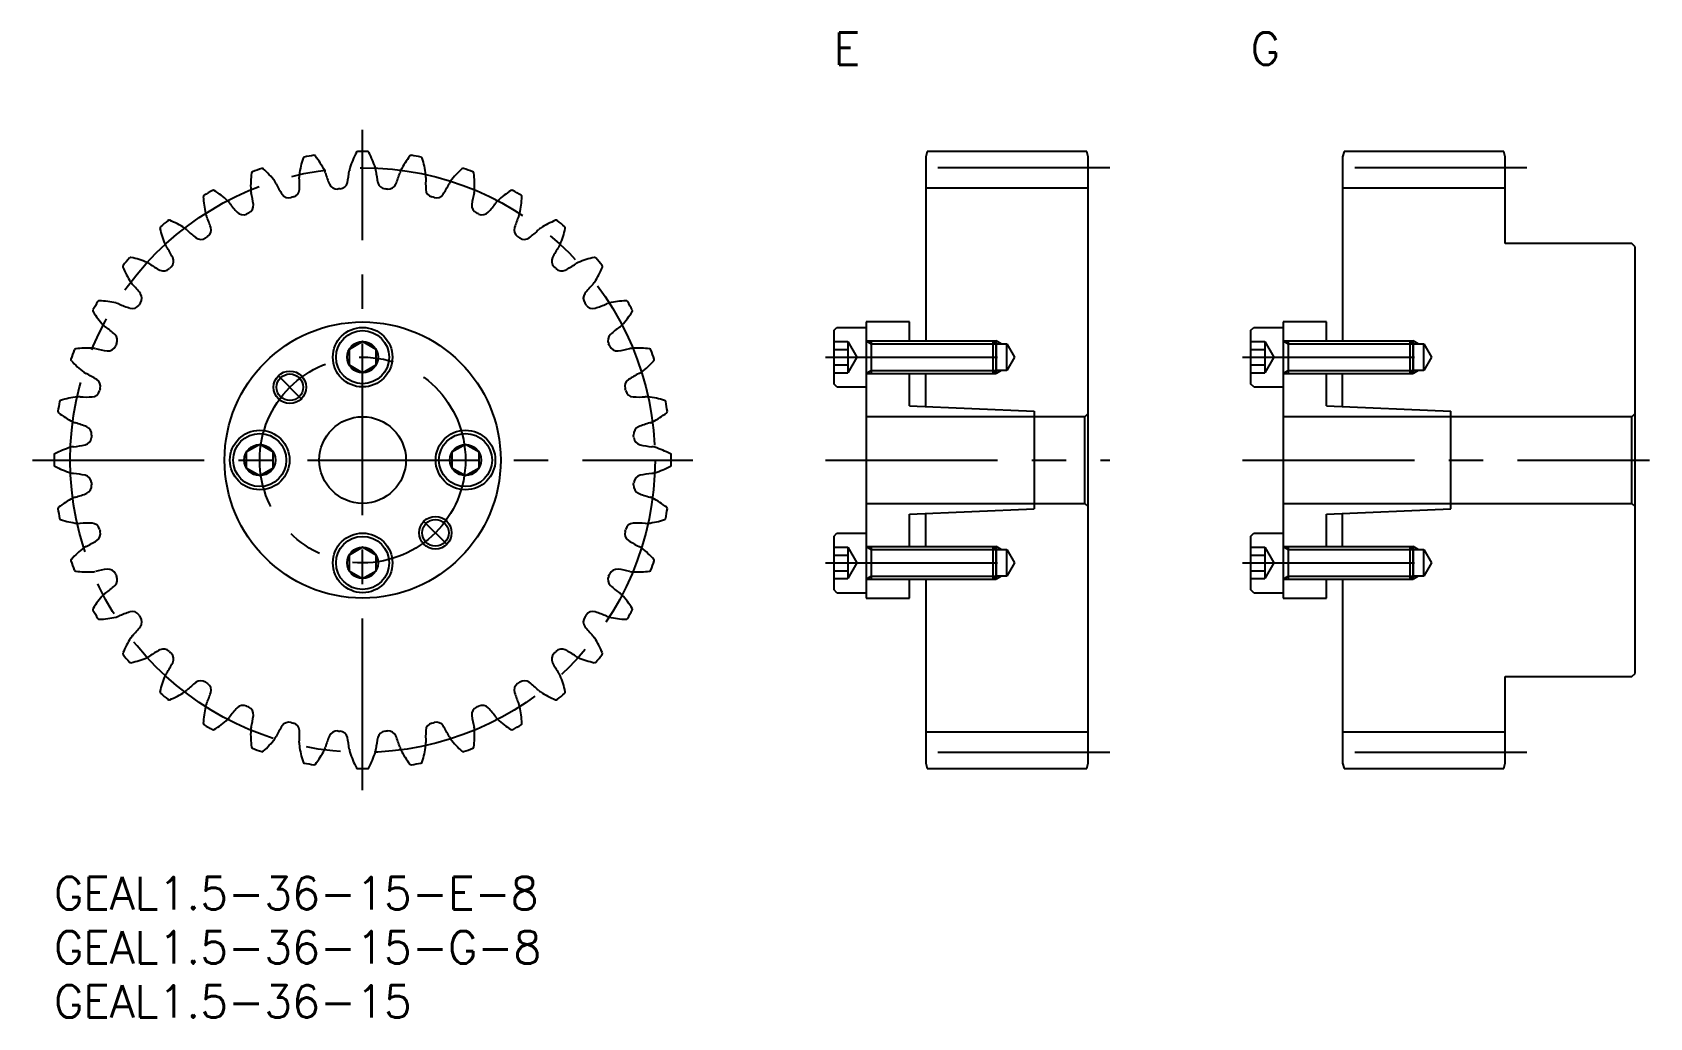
# Model space of a CAD drawing. Extents: x -2 to 147, y -13 to 78.
import ezdxf

# ---------------------------------------------------------------- set-up
doc = ezdxf.new("R2010")
doc.units = 0
doc.header["$LTSCALE"] = 0.5
doc.linetypes.add('CENTER', pattern=[50.8, 31.75, -6.35, 6.35, -6.35])
for name, color, linetype in [('MSM_CENTER', 1, 'CENTER'), ('MSM_CONTINUOUS', 7, 'CONTINUOUS'), ('MSM_NARROW', 5, 'CONTINUOUS'), ('MSM_PART_NUMBER', 7, 'CONTINUOUS')]:
    doc.layers.add(name, color=color, linetype=linetype)
doc.styles.get("Standard").update_dxf_attribs({"font": 'txt.shx', "height": 1, "bigfont": 'bigfont.shx'})

# ---------------------------------------------------------------- blocks, each defined once
blk = doc.blocks.new('*U3')
at = {"layer": 'MSM_PART_NUMBER'}
blk.add_text('GEAL1.5-36-15-G-8', height=3, dxfattribs=at).set_placement((0, -8))
blk = doc.blocks.new('*U4')
at = {"layer": 'MSM_PART_NUMBER'}
blk.add_text('GEAL1.5-36-15-E-8', height=3, dxfattribs=at).set_placement((0, -3))
blk = doc.blocks.new('*U5')
at = {"layer": 'MSM_PART_NUMBER'}
blk.add_text('GEAL1.5-36-15', height=3, dxfattribs=at).set_placement((0, -13))
blk = doc.blocks.new('*U6')
at = {"layer": 'MSM_PART_NUMBER'}
blk.add_text('E', height=3, dxfattribs=at).set_placement((72, 75))
blk = doc.blocks.new('*U7')
at = {"layer": 'MSM_PART_NUMBER'}
blk.add_text('G', height=3, dxfattribs=at).set_placement((110.5, 75))

msp = doc.modelspace()

# ---------------------------------------------------------------- linework, layer by layer
at = {"layer": 'MSM_CENTER'}
for p, q in [((28.5, 8), (28.5, 69)), ((97.5, 65.5), (78.5, 65.5)), ((136, 65.5), (117, 65.5)), ((71.25, 48), (89.12, 48)), ((109.75, 48), (127.62, 48)), ((20.67, 46.33), (22.9, 44.1)), ((-2, 38.5), (59, 38.5)), ((71.25, 38.5), (97.5, 38.5)), ((109.75, 38.5), (147.35, 38.5)), ((36.33, 30.67), (34.1, 32.9)), ((71.25, 29), (89.12, 29)), ((109.75, 29), (127.62, 29)), ((97.5, 11.5), (78.5, 11.5)), ((136, 11.5), (117, 11.5))]:
    msp.add_line(p, q, dxfattribs=at)
for radius in [27, 9.5]:
    msp.add_circle((28.5, 38.5), radius, dxfattribs=at)
at = {"layer": 'MSM_CONTINUOUS'}
for p, q in [((80.63, 67), (80.5, 66.5)), ((80.5, 66.5), (80.5, 49.5)), ((95.37, 67), (80.63, 67)), ((95.5, 66.5), (95.37, 67)), ((95.5, 10.5), (95.5, 66.5)), ((119.13, 67), (119, 66.5)), ((119, 66.5), (119, 49.5)), ((133.87, 67), (119.13, 67)), ((134, 66.5), (133.87, 67)), ((134, 58.5), (134, 66.5)), ((95.5, 63.62), (80.5, 63.62)), ((134, 63.62), (119, 63.62)), ((145.7, 58.5), (134, 58.5)), ((146, 58.2), (145.7, 58.5)), ((146, 18.8), (146, 58.2)), ((75, 51.25), (75, 25.75)), ((79, 51.25), (75, 51.25)), ((79, 49.5), (79, 51.25)), ((113.5, 51.25), (113.5, 25.75)), ((117.5, 51.25), (113.5, 51.25)), ((117.5, 49.5), (117.5, 51.25)), ((28.5, 49.44), (27.25, 48.72)), ((29.75, 48.72), (28.5, 49.44)), ((72, 50.45), (72.3, 50.75)), ((72, 50.45), (72, 45.55)), ((72, 49.44), (73.3, 49.44)), ((72.3, 50.75), (75, 50.75)), ((73.3, 49.44), (73.3, 46.56)), ((73.3, 49.44), (74.13, 48)), ((75, 49.5), (86.73, 49.5)), ((75.47, 49.5), (75.47, 46.5)), ((86.73, 46.5), (86.73, 49.5)), ((86.73, 49.5), (87, 49.23)), ((110.5, 50.45), (110.8, 50.75)), ((110.5, 50.45), (110.5, 45.55)), ((110.5, 49.44), (111.8, 49.44)), ((110.8, 50.75), (113.5, 50.75)), ((111.8, 49.44), (111.8, 46.56)), ((111.8, 49.44), (112.63, 48)), ((113.5, 49.5), (125.23, 49.5)), ((113.97, 49.5), (113.97, 46.5)), ((125.23, 46.5), (125.23, 49.5)), ((125.23, 49.5), (125.5, 49.23)), ((27.25, 48.72), (27.25, 47.28)), ((29.75, 47.28), (29.75, 48.72)), ((72, 48.72), (73.3, 48.72)), ((74.13, 48), (73.3, 46.56)), ((87, 49.23), (88, 49.23)), ((87, 49.23), (87, 46.77)), ((88, 46.77), (88, 49.23)), ((88, 49.23), (88.71, 48)), ((88.71, 48), (88, 46.77)), ((110.5, 48.72), (111.8, 48.72)), ((112.63, 48), (111.8, 46.56)), ((125.5, 49.23), (126.5, 49.23)), ((125.5, 49.23), (125.5, 46.77)), ((126.5, 46.77), (126.5, 49.23)), ((126.5, 49.23), (127.21, 48)), ((127.21, 48), (126.5, 46.77)), ((27.25, 47.28), (28.5, 46.56)), ((28.5, 46.56), (29.75, 47.28)), ((72, 47.28), (73.3, 47.28)), ((72, 46.56), (73.3, 46.56)), ((75, 46.5), (86.73, 46.5)), ((79, 43.5), (79, 46.5)), ((80.5, 43.43), (80.5, 46.5)), ((87, 46.77), (86.73, 46.5)), ((88, 46.77), (87, 46.77)), ((110.5, 47.28), (111.8, 47.28)), ((110.5, 46.56), (111.8, 46.56)), ((113.5, 46.5), (125.23, 46.5)), ((117.5, 43.5), (117.5, 46.5)), ((119, 43.43), (119, 46.5)), ((125.5, 46.77), (125.23, 46.5)), ((126.5, 46.77), (125.5, 46.77)), ((72.3, 45.25), (72, 45.55)), ((72.3, 45.25), (75, 45.25)), ((110.8, 45.25), (110.5, 45.55)), ((110.8, 45.25), (113.5, 45.25)), ((79, 43.5), (90.5, 43)), ((117.5, 43.5), (129, 43)), ((95.2, 42.5), (75, 42.5)), ((90.5, 43), (90.5, 34)), ((95.5, 42.8), (95.2, 42.5)), ((95.2, 34.5), (95.2, 42.5)), ((145.7, 42.5), (113.5, 42.5)), ((129, 34), (129, 43)), ((146, 42.8), (145.7, 42.5)), ((145.7, 34.5), (145.7, 42.5)), ((19, 39.94), (17.75, 39.22)), ((17.75, 39.22), (17.75, 37.78)), ((20.25, 39.22), (19, 39.94)), ((20.25, 37.78), (20.25, 39.22)), ((38, 39.94), (36.75, 39.22)), ((36.75, 39.22), (36.75, 37.78)), ((39.25, 39.22), (38, 39.94)), ((39.25, 37.78), (39.25, 39.22)), ((17.75, 37.78), (19, 37.06)), ((19, 37.06), (20.25, 37.78)), ((36.75, 37.78), (38, 37.06)), ((38, 37.06), (39.25, 37.78)), ((75, 34.5), (95.2, 34.5)), ((95.2, 34.5), (95.5, 34.2)), ((113.5, 34.5), (145.7, 34.5)), ((145.7, 34.5), (146, 34.2)), ((79, 33.5), (90.5, 34)), ((79, 30.5), (79, 33.5)), ((80.5, 30.5), (80.5, 33.57)), ((117.5, 33.5), (129, 34)), ((117.5, 30.5), (117.5, 33.5)), ((119, 30.5), (119, 33.57)), ((72, 31.45), (72.3, 31.75)), ((72, 31.45), (72, 26.55)), ((72.3, 31.75), (75, 31.75)), ((110.5, 31.45), (110.8, 31.75)), ((110.5, 31.45), (110.5, 26.55)), ((110.8, 31.75), (113.5, 31.75)), ((28.5, 30.44), (27.25, 29.72)), ((29.75, 29.72), (28.5, 30.44)), ((72, 30.44), (73.3, 30.44)), ((73.3, 30.44), (73.3, 27.56)), ((73.3, 30.44), (74.13, 29)), ((75, 30.5), (86.73, 30.5)), ((75.47, 30.5), (75.47, 27.5)), ((86.73, 27.5), (86.73, 30.5)), ((86.73, 30.5), (87, 30.23)), ((87, 30.23), (88, 30.23)), ((87, 30.23), (87, 27.77)), ((88, 27.77), (88, 30.23)), ((88, 30.23), (88.71, 29)), ((110.5, 30.44), (111.8, 30.44)), ((111.8, 30.44), (111.8, 27.56)), ((111.8, 30.44), (112.63, 29)), ((113.5, 30.5), (125.23, 30.5)), ((113.97, 30.5), (113.97, 27.5)), ((125.23, 27.5), (125.23, 30.5)), ((125.23, 30.5), (125.5, 30.23)), ((125.5, 30.23), (126.5, 30.23)), ((125.5, 30.23), (125.5, 27.77)), ((126.5, 27.77), (126.5, 30.23)), ((126.5, 30.23), (127.21, 29)), ((27.25, 29.72), (27.25, 28.28)), ((29.75, 28.28), (29.75, 29.72)), ((72, 29.72), (73.3, 29.72)), ((74.13, 29), (73.3, 27.56)), ((88.71, 29), (88, 27.77)), ((110.5, 29.72), (111.8, 29.72)), ((112.63, 29), (111.8, 27.56)), ((127.21, 29), (126.5, 27.77)), ((27.25, 28.28), (28.5, 27.56)), ((28.5, 27.56), (29.75, 28.28)), ((72, 28.28), (73.3, 28.28)), ((72, 27.56), (73.3, 27.56)), ((75, 27.5), (86.73, 27.5)), ((79, 25.75), (79, 27.5)), ((80.5, 27.5), (80.5, 10.5)), ((87, 27.77), (86.73, 27.5)), ((88, 27.77), (87, 27.77)), ((110.5, 28.28), (111.8, 28.28)), ((110.5, 27.56), (111.8, 27.56)), ((113.5, 27.5), (125.23, 27.5)), ((117.5, 25.75), (117.5, 27.5)), ((119, 27.5), (119, 10.5)), ((125.5, 27.77), (125.23, 27.5)), ((126.5, 27.77), (125.5, 27.77)), ((72.3, 26.25), (72, 26.55)), ((72.3, 26.25), (75, 26.25)), ((75, 25.75), (79, 25.75)), ((110.8, 26.25), (110.5, 26.55)), ((110.8, 26.25), (113.5, 26.25)), ((113.5, 25.75), (117.5, 25.75)), ((134, 10.5), (134, 18.5)), ((134, 18.5), (145.7, 18.5)), ((145.7, 18.5), (146, 18.8)), ((95.5, 13.37), (80.5, 13.37)), ((134, 13.37), (119, 13.37)), ((80.5, 10.5), (80.63, 10)), ((95.37, 10), (95.5, 10.5)), ((119, 10.5), (119.13, 10)), ((133.87, 10), (134, 10.5)), ((80.63, 10), (95.37, 10)), ((119.13, 10), (133.87, 10))]:
    msp.add_line(p, q, dxfattribs=at)
for centre, radius in [((28.5, 38.5), 12.75), ((28.5, 48), 2.75), ((28.5, 48), 2.45), ((28.5, 48), 1.44), ((21.78, 45.22), 1.23), ((28.5, 38.5), 4), ((19, 38.5), 2.75), ((19, 38.5), 2.45), ((38, 38.5), 2.75), ((38, 38.5), 2.45), ((19, 38.5), 1.44), ((38, 38.5), 1.44), ((35.22, 31.78), 1.23), ((28.5, 29), 2.75), ((28.5, 29), 2.45), ((28.5, 29), 1.44)]:
    msp.add_circle(centre, radius, dxfattribs=at)
for centre, radius, start, end in [((31.58, 63.69), 9, 162.5582, 172.5), ((23.14, 66.34), 0.15, 100.9064, 162.5582), ((28.5, 38.5), 28.5, 99.0936, 100.9064), ((24.02, 66.49), 0.15, 37.4418, 99.0936), ((16.99, 61.11), 9, 27.5, 37.4418), ((35.91, 62.77), 9, 152.5582, 162.5), ((28.05, 66.85), 0.15, 90.9064, 152.5582), ((28.5, 38.5), 28.5, 89.0936, 90.9064), ((28.95, 66.85), 0.15, 27.4418, 89.0936), ((21.09, 62.77), 9, 17.5, 27.4418), ((40.01, 61.11), 9, 142.5582, 152.5), ((32.98, 66.49), 0.15, 80.9064, 142.5582), ((28.5, 38.5), 28.5, 79.0936, 80.9064), ((33.86, 66.34), 0.15, 17.4418, 79.0938), ((25.42, 63.69), 9, 7.5, 17.4418), ((27.16, 63.84), 9, 172.5582, 182.5), ((18.38, 64.98), 0.15, 110.9064, 172.5582), ((28.5, 38.5), 28.5, 109.0936, 110.9064), ((19.23, 65.29), 0.15, 47.4418, 109.0936), ((13.24, 58.77), 9, 37.5, 47.4418), ((19.4, 63.5), 1.23, 25.1649, 37.5), ((23.88, 64.7), 1.23, 172.5, 184.8351), ((14.68, 63.93), 8, 356.8107, 4.7889), ((23.88, 64.7), 1.23, 15.1649, 27.5), ((32.79, 67.12), 8, 195.2111, 203.1893), ((19.3, 65.94), 8, 346.8107, 354.7889), ((28.5, 65.1), 1.23, 162.5, 174.8351), ((28.5, 65.1), 1.23, 5.1649, 17.5), ((37.7, 65.94), 8, 185.2111, 193.1893), ((24.21, 67.12), 8, 336.8107, 344.7889), ((33.12, 64.7), 1.23, 152.5, 164.8351), ((42.32, 63.93), 8, 175.2111, 183.1893), ((33.12, 64.7), 1.23, 355.1649, 7.5), ((37.6, 63.5), 1.23, 142.5, 154.8351), ((43.76, 58.77), 9, 132.5582, 142.5), ((37.77, 65.29), 0.15, 70.9064, 132.5582), ((28.5, 38.5), 28.5, 69.0936, 70.9064), ((38.62, 64.98), 0.15, 7.4418, 69.0934), ((29.84, 63.84), 9, 357.5, 7.4418), ((13.94, 62.82), 0.15, 120.9064, 182.5582), ((22.78, 63.22), 9, 182.5582, 192.5), ((28.5, 38.5), 28.5, 119.0936, 120.9064), ((14.72, 63.27), 0.15, 57.4418, 119.0936), ((9.95, 55.81), 9, 47.5, 57.4418), ((19.4, 63.5), 1.23, 182.5, 194.8351), ((10.47, 61.14), 8, 6.8107, 14.7889), ((27.76, 67.43), 8, 205.2111, 213.1893), ((21.69, 63.46), 0.75, 213.1893, 285.2603), ((28.5, 38.5), 25.12, 104.7397, 105.2603), ((21.92, 63.52), 0.75, 284.7398, 356.8107), ((26.13, 64.27), 0.75, 203.1893, 275.2603), ((28.5, 38.5), 25.13, 94.7397, 95.2603), ((26.36, 64.29), 0.75, 274.7397, 346.8107), ((30.64, 64.29), 0.75, 193.1893, 265.2603), ((28.5, 38.5), 25.12, 84.7397, 85.2603), ((30.87, 64.27), 0.75, 264.7397, 336.8107), ((35.08, 63.52), 0.75, 183.1893, 255.2603), ((28.5, 38.5), 25.12, 74.7397, 75.2603), ((35.31, 63.46), 0.75, 254.7397, 326.8107), ((29.24, 67.43), 8, 326.8107, 334.7889), ((46.53, 61.14), 8, 165.2111, 173.1893), ((37.6, 63.5), 1.23, 345.1649, 357.5), ((47.05, 55.81), 9, 122.5582, 132.5), ((42.28, 63.27), 0.15, 60.9064, 122.5582), ((28.5, 38.5), 28.5, 59.0936, 60.9064), ((34.22, 63.22), 9, 347.5, 357.4418), ((43.06, 62.82), 0.15, 357.4418, 59.0936), ((15.2, 61.54), 1.23, 192.5, 204.8351), ((15.2, 61.54), 1.23, 35.1649, 47.5), ((22.74, 66.86), 8, 215.2111, 223.1893), ((17.46, 61.9), 0.75, 223.1893, 295.2603), ((28.5, 38.5), 25.12, 114.7397, 115.2603), ((17.67, 62), 0.75, 294.7398, 6.8107), ((39.33, 62), 0.75, 173.1893, 245.2603), ((28.5, 38.5), 25.13, 64.7397, 65.2603), ((39.54, 61.9), 0.75, 244.7397, 316.8107), ((34.26, 66.86), 8, 316.8107, 324.7889), ((41.8, 61.54), 1.23, 132.5, 144.8351), ((41.8, 61.54), 1.23, 335.1649, 347.5), ((9.94, 59.93), 0.15, 130.9064, 192.5582), ((18.57, 61.85), 9, 192.5582, 202.5), ((28.5, 38.5), 28.5, 129.0936, 130.9064), ((10.62, 60.5), 0.15, 67.4418, 129.0934), ((7.23, 52.33), 9, 57.5, 67.4418), ((11.4, 58.88), 1.23, 45.1649, 57.5), ((17.91, 65.43), 8, 225.2111, 233.1893), ((6.81, 57.67), 8, 16.8107, 24.7889), ((13.76, 59.76), 0.75, 304.7398, 16.8107), ((43.24, 59.76), 0.75, 163.1893, 235.2603), ((50.19, 57.67), 8, 155.2111, 163.1893), ((39.09, 65.43), 8, 306.8107, 314.7889), ((45.6, 58.88), 1.23, 122.5, 134.8351), ((49.77, 52.33), 9, 112.5582, 122.5), ((46.38, 60.5), 0.15, 50.9064, 112.5582), ((28.5, 38.5), 28.5, 49.0936, 50.9064), ((38.43, 61.85), 9, 337.5, 347.4418), ((47.06, 59.93), 0.15, 347.4418, 49.0936), ((11.4, 58.88), 1.23, 202.5, 214.8351), ((13.56, 59.63), 0.75, 233.1893, 305.2603), ((28.5, 38.5), 25.12, 124.7397, 125.2603), ((28.5, 38.5), 25.13, 54.7397, 55.2603), ((43.44, 59.63), 0.75, 234.7397, 306.8107), ((45.6, 58.88), 1.23, 325.1649, 337.5), ((28.5, 38.5), 28.5, 139.0936, 140.9064), ((7.07, 57.06), 0.15, 77.4418, 139.0936), ((5.15, 48.43), 9, 67.5, 77.4418), ((3.82, 53.61), 8, 26.8107, 34.7889), ((10.29, 56.88), 0.75, 314.7398, 26.8107), ((46.71, 56.88), 0.75, 153.1893, 225.2603), ((53.18, 53.61), 8, 145.2111, 153.1893), ((51.85, 48.43), 9, 102.5582, 112.5), ((49.93, 57.06), 0.15, 40.9064, 102.5582), ((28.5, 38.5), 28.5, 39.0936, 40.9064), ((6.5, 56.38), 0.15, 140.9064, 202.5582), ((14.67, 59.77), 9, 202.5582, 212.5), ((8.12, 55.6), 1.23, 55.1649, 67.5), ((13.39, 63.18), 8, 235.2111, 243.1893), ((10.12, 56.71), 0.75, 243.1893, 315.2603), ((28.5, 38.5), 25.12, 134.7397, 135.2603), ((28.5, 38.5), 25.13, 44.7397, 45.2603), ((46.88, 56.71), 0.75, 224.7397, 296.8107), ((43.61, 63.18), 8, 296.8107, 304.7889), ((48.88, 55.6), 1.23, 112.5, 124.8351), ((42.33, 59.77), 9, 327.5, 337.4418), ((50.5, 56.38), 0.15, 337.4418, 39.0936), ((8.12, 55.6), 1.23, 212.5, 224.8351), ((1.57, 49.09), 8, 36.8107, 44.7889), ((7.37, 53.44), 0.75, 324.7397, 36.8107), ((49.63, 53.44), 0.75, 143.1893, 215.2603), ((55.43, 49.09), 8, 135.2111, 143.1893), ((48.88, 55.6), 1.23, 315.1649, 327.5), ((3.73, 52.28), 0.15, 150.9064, 212.5582), ((28.5, 38.5), 28.5, 149.0936, 150.9064), ((4.18, 53.06), 0.15, 87.4418, 149.0934), ((3.78, 44.22), 9, 77.5, 87.4418), ((5.46, 51.8), 1.23, 65.1649, 77.5), ((9.33, 60.19), 8, 245.2111, 253.1893), ((7.24, 53.24), 0.75, 253.1893, 325.2603), ((28.5, 38.5), 25.12, 144.7397, 145.2603), ((28.5, 38.5), 25.12, 34.7397, 35.2603), ((49.76, 53.24), 0.75, 214.7398, 286.8107), ((47.67, 60.19), 8, 286.8107, 294.7889), ((51.54, 51.8), 1.23, 102.5, 114.8351), ((53.22, 44.22), 9, 92.5582, 102.5), ((52.82, 53.06), 0.15, 30.9064, 92.5582), ((28.5, 38.5), 28.5, 29.0936, 30.9064), ((53.27, 52.28), 0.15, 327.4418, 29.0936), ((11.19, 57.05), 9, 212.5582, 222.5), ((5.46, 51.8), 1.23, 222.5, 234.8351), ((0.14, 44.26), 8, 46.8107, 54.7889), ((56.86, 44.26), 8, 125.2111, 133.1893), ((51.54, 51.8), 1.23, 305.1649, 317.5), ((45.81, 57.05), 9, 317.5, 327.4418), ((5.1, 49.54), 0.75, 334.7397, 46.8107), ((51.9, 49.54), 0.75, 133.1893, 205.2603), ((1.71, 47.77), 0.15, 160.9064, 222.5582), ((28.5, 38.5), 28.5, 159.0936, 160.9064), ((2.02, 48.62), 0.15, 97.4418, 159.0934), ((3.16, 39.84), 9, 87.5, 97.4418), ((3.5, 47.6), 1.23, 75.1649, 87.5), ((5.86, 56.53), 8, 255.2111, 263.1893), ((5, 49.33), 0.75, 263.1893, 335.2603), ((28.5, 38.5), 25.12, 154.7397, 155.2603), ((28.5, 38.5), 25.12, 24.7397, 25.2603), ((52, 49.33), 0.75, 204.7397, 276.8107), ((51.14, 56.53), 8, 276.8107, 284.7889), ((53.5, 47.6), 1.23, 92.5, 104.8351), ((53.84, 39.84), 9, 82.5582, 92.5), ((54.98, 48.62), 0.15, 20.9064, 82.5582), ((28.5, 38.5), 28.5, 19.0936, 20.9064), ((55.29, 47.77), 0.15, 317.4418, 19.0936), ((8.23, 53.76), 9, 222.5582, 232.5), ((3.5, 47.6), 1.23, 232.5, 244.8351), ((-0.43, 39.24), 8, 56.8107, 64.7889), ((57.43, 39.24), 8, 115.2111, 123.1893), ((53.5, 47.6), 1.23, 295.1649, 307.5), ((48.77, 53.76), 9, 307.5, 317.4418), ((3.48, 45.08), 0.75, 273.1893, 345.2603), ((3.54, 45.31), 0.75, 344.7398, 56.8107), ((28.5, 38.5), 25.13, 164.7397, 165.2603), ((53.46, 45.31), 0.75, 123.1893, 195.2603), ((28.5, 38.5), 25.12, 14.7397, 15.2603), ((53.52, 45.08), 0.75, 194.7398, 266.8107), ((28.5, 38.5), 28.5, 169.0936, 170.9064), ((0.66, 43.86), 0.15, 107.4418, 169.0934), ((3.31, 35.42), 9, 97.5, 107.4418), ((2.3, 43.12), 1.23, 85.1649, 97.5), ((3.07, 52.32), 8, 265.2111, 273.1893), ((53.93, 52.32), 8, 266.8107, 274.7889), ((54.7, 43.12), 1.23, 82.5, 94.8351), ((53.69, 35.42), 9, 72.5582, 82.5), ((56.34, 43.86), 0.15, 10.9064, 72.5582), ((28.5, 38.5), 28.5, 9.0936, 10.9064), ((0.51, 42.98), 0.15, 170.9064, 232.5582), ((5.89, 50.01), 9, 232.5582, 242.5), ((2.3, 43.12), 1.23, 242.5, 254.8351), ((-0.12, 34.21), 8, 66.8107, 74.7889), ((57.12, 34.21), 8, 105.2111, 113.1893), ((54.7, 43.12), 1.23, 285.1649, 297.5), ((51.11, 50.01), 9, 297.5, 307.4418), ((56.49, 42.98), 0.15, 307.4418, 9.0936), ((2.71, 40.64), 0.75, 283.1893, 355.2603), ((2.73, 40.87), 0.75, 354.7397, 66.8107), ((28.5, 38.5), 25.12, 174.7397, 175.2603), ((54.27, 40.87), 0.75, 113.1893, 185.2603), ((28.5, 38.5), 25.12, 4.7397, 5.2603), ((54.29, 40.64), 0.75, 184.7397, 256.8107), ((0.15, 38.95), 0.15, 117.4418, 179.0934), ((28.5, 38.5), 28.5, 179.0936, 180.9064), ((4.23, 31.09), 9, 107.5, 117.4418), ((1.9, 38.5), 1.23, 95.1649, 107.5), ((1.06, 47.7), 8, 275.2111, 283.1893), ((55.94, 47.7), 8, 256.8107, 264.7889), ((55.1, 38.5), 1.23, 72.5, 84.8351), ((52.77, 31.09), 9, 62.5582, 72.5), ((56.85, 38.95), 0.15, 0.9064, 62.5582), ((28.5, 38.5), 28.5, 359.0936, 0.9064), ((0.15, 38.05), 0.15, 180.9064, 242.5582), ((4.23, 45.91), 9, 242.5582, 252.5), ((52.77, 45.91), 9, 287.5, 297.4418), ((56.85, 38.05), 0.15, 297.4418, 359.0936), ((1.9, 38.5), 1.23, 252.5, 264.8351), ((1.06, 29.3), 8, 76.8107, 84.7889), ((2.71, 36.36), 0.75, 4.7397, 76.8107), ((2.73, 36.13), 0.75, 293.1893, 5.2603), ((28.5, 38.5), 25.12, 184.7397, 185.2603), ((28.5, 38.5), 25.12, 354.7397, 355.2603), ((54.27, 36.13), 0.75, 174.7397, 246.8107), ((54.29, 36.36), 0.75, 103.1893, 175.2603), ((55.94, 29.3), 8, 95.2111, 103.1893), ((55.1, 38.5), 1.23, 275.1649, 287.5), ((5.89, 26.99), 9, 117.5, 127.4418), ((2.3, 33.88), 1.23, 105.1649, 117.5), ((-0.12, 42.79), 8, 285.2111, 293.1893), ((57.12, 42.79), 8, 246.8107, 254.7889), ((54.7, 33.88), 1.23, 62.5, 74.8351), ((51.11, 26.99), 9, 52.5582, 62.5), ((0.51, 34.02), 0.15, 127.4418, 189.0934), ((28.5, 38.5), 28.5, 189.0936, 190.9064), ((0.66, 33.14), 0.15, 190.9064, 252.5582), ((3.31, 41.58), 9, 252.5582, 262.5), ((53.69, 41.58), 9, 277.5, 287.4418), ((56.34, 33.14), 0.15, 287.4418, 349.0936), ((28.5, 38.5), 28.5, 349.0936, 350.9064), ((56.49, 34.02), 0.15, 350.9064, 52.5582), ((2.3, 33.88), 1.23, 262.5, 274.8351), ((3.07, 24.68), 8, 86.8107, 94.7889), ((3.48, 31.92), 0.75, 14.7398, 86.8107), ((3.54, 31.69), 0.75, 303.1893, 15.2603), ((28.5, 38.5), 25.13, 194.7397, 195.2603), ((53.46, 31.69), 0.75, 164.7397, 236.8107), ((28.5, 38.5), 25.13, 344.7397, 345.2603), ((53.52, 31.92), 0.75, 93.1893, 165.2603), ((53.93, 24.68), 8, 85.2111, 93.1893), ((54.7, 33.88), 1.23, 265.1649, 277.5), ((8.23, 23.24), 9, 127.5, 137.4418), ((3.5, 29.4), 1.23, 115.1649, 127.5), ((-0.43, 37.76), 8, 295.2111, 303.1893), ((57.43, 37.76), 8, 236.8107, 244.7889), ((53.5, 29.4), 1.23, 52.5, 64.8351), ((48.77, 23.24), 9, 42.5582, 52.5), ((1.71, 29.23), 0.15, 137.4418, 199.0936), ((28.5, 38.5), 28.5, 199.0936, 200.9064), ((5.86, 20.47), 8, 96.8107, 104.7889), ((5, 27.67), 0.75, 24.7398, 96.8107), ((52, 27.67), 0.75, 83.1893, 155.2603), ((51.14, 20.47), 8, 75.2111, 83.1893), ((28.5, 38.5), 28.5, 339.0936, 340.9064), ((55.29, 29.23), 0.15, 340.9064, 42.5582), ((2.02, 28.38), 0.15, 200.9064, 262.5582), ((3.16, 37.16), 9, 262.5582, 272.5), ((3.5, 29.4), 1.23, 272.5, 284.8351), ((0.14, 32.74), 8, 305.2111, 313.1893), ((5.1, 27.46), 0.75, 313.1893, 25.2603), ((28.5, 38.5), 25.12, 204.7397, 205.2603), ((51.9, 27.46), 0.75, 154.7397, 226.8107), ((28.5, 38.5), 25.12, 334.7397, 335.2603), ((56.86, 32.74), 8, 226.8107, 234.7889), ((53.5, 29.4), 1.23, 255.1649, 267.5), ((53.84, 37.16), 9, 267.5, 277.4418), ((54.98, 28.38), 0.15, 277.4418, 339.0936), ((11.19, 19.95), 9, 137.5, 147.4418), ((5.46, 25.2), 1.23, 125.1649, 137.5), ((51.54, 25.2), 1.23, 42.5, 54.8351), ((45.81, 19.95), 9, 32.5582, 42.5), ((3.73, 24.72), 0.15, 147.4418, 209.0936), ((28.5, 38.5), 28.5, 209.0936, 210.9064), ((3.78, 32.78), 9, 272.5582, 282.5), ((5.46, 25.2), 1.23, 282.5, 294.8351), ((9.33, 16.81), 8, 106.8107, 114.7889), ((7.24, 23.76), 0.75, 34.7398, 106.8107), ((28.5, 38.5), 25.13, 214.7397, 215.2603), ((7.37, 23.56), 0.75, 323.1893, 35.2603), ((49.63, 23.56), 0.75, 144.7397, 216.8107), ((28.5, 38.5), 25.12, 324.7397, 325.2603), ((49.76, 23.76), 0.75, 73.1893, 145.2603), ((47.67, 16.81), 8, 65.2111, 73.1893), ((51.54, 25.2), 1.23, 245.1649, 257.5), ((53.22, 32.78), 9, 257.5, 267.4418), ((28.5, 38.5), 28.5, 329.0936, 330.9064), ((53.27, 24.72), 0.15, 330.9064, 32.5582), ((4.18, 23.94), 0.15, 210.9064, 272.5582), ((1.57, 27.91), 8, 315.2111, 323.1893), ((55.43, 27.91), 8, 216.8107, 224.7889), ((52.82, 23.94), 0.15, 267.4418, 329.0936), ((14.67, 17.23), 9, 147.5, 157.4418), ((8.12, 21.4), 1.23, 135.1649, 147.5), ((13.39, 13.82), 8, 116.8107, 124.7889), ((10.12, 20.29), 0.75, 44.7398, 116.8107), ((46.88, 20.29), 0.75, 63.1893, 135.2603), ((43.61, 13.82), 8, 55.2111, 63.1893), ((48.88, 21.4), 1.23, 32.5, 44.8351), ((42.33, 17.23), 9, 22.5582, 32.5), ((6.5, 20.62), 0.15, 157.4418, 219.0934), ((28.5, 38.5), 28.5, 219.0936, 220.9064), ((7.07, 19.94), 0.15, 220.9064, 282.5582), ((5.15, 28.57), 9, 282.5582, 292.5), ((8.12, 21.4), 1.23, 292.5, 304.8351), ((3.82, 23.39), 8, 325.2111, 333.1893), ((28.5, 38.5), 25.12, 224.7397, 225.2603), ((10.29, 20.12), 0.75, 333.1893, 45.2603), ((46.71, 20.12), 0.75, 134.7397, 206.8107), ((53.18, 23.39), 8, 206.8107, 214.7889), ((28.5, 38.5), 25.13, 314.7397, 315.2603), ((48.88, 21.4), 1.23, 235.1649, 247.5), ((51.85, 28.57), 9, 247.5, 257.4418), ((49.93, 19.94), 0.15, 257.4418, 319.0936), ((28.5, 38.5), 28.5, 319.0936, 320.9064), ((50.5, 20.62), 0.15, 320.9064, 22.5582), ((18.57, 15.15), 9, 157.5, 167.4418), ((11.4, 18.12), 1.23, 145.1649, 157.5), ((17.91, 11.57), 8, 126.8107, 134.7889), ((13.56, 17.37), 0.75, 54.7397, 126.8107), ((28.5, 38.5), 25.12, 234.7397, 235.2603), ((28.5, 38.5), 25.13, 304.7397, 305.2603), ((43.44, 17.37), 0.75, 53.1893, 125.2603), ((39.09, 11.57), 8, 45.2111, 53.1893), ((45.6, 18.12), 1.23, 22.5, 34.8351), ((38.43, 15.15), 9, 12.5582, 22.5), ((9.94, 17.07), 0.15, 167.4418, 229.0934), ((28.5, 38.5), 28.5, 229.0936, 230.9064), ((7.23, 24.67), 9, 292.5582, 302.5), ((11.4, 18.12), 1.23, 302.5, 314.8351), ((6.81, 19.33), 8, 335.2111, 343.1893), ((13.76, 17.24), 0.75, 343.1893, 55.2603), ((43.24, 17.24), 0.75, 124.7397, 196.8107), ((50.19, 19.33), 8, 196.8107, 204.7889), ((45.6, 18.12), 1.23, 225.1649, 237.5), ((49.77, 24.67), 9, 237.5, 247.4418), ((28.5, 38.5), 28.5, 309.0936, 310.9064), ((47.06, 17.07), 0.15, 310.9064, 12.5582), ((10.62, 16.5), 0.15, 230.9064, 292.5582), ((22.78, 13.78), 9, 167.5, 177.4418), ((15.2, 15.46), 1.23, 155.1649, 167.5), ((22.74, 10.14), 8, 136.8107, 144.7889), ((17.46, 15.1), 0.75, 64.7398, 136.8107), ((28.5, 38.5), 25.12, 244.7397, 245.2603), ((17.67, 15), 0.75, 353.1893, 65.2603), ((39.33, 15), 0.75, 114.7397, 186.8107), ((28.5, 38.5), 25.13, 294.7397, 295.2603), ((39.54, 15.1), 0.75, 43.1893, 115.2603), ((34.26, 10.14), 8, 35.2111, 43.1893), ((41.8, 15.46), 1.23, 12.5, 24.8351), ((34.22, 13.78), 9, 2.5582, 12.5), ((46.38, 16.5), 0.15, 247.4418, 309.0936), ((13.94, 14.18), 0.15, 177.4418, 239.0936), ((28.5, 38.5), 28.5, 239.0936, 240.9064), ((14.72, 13.73), 0.15, 240.9064, 302.5582), ((9.95, 21.19), 9, 302.5582, 312.5), ((15.2, 15.46), 1.23, 312.5, 324.8351), ((27.16, 13.16), 9, 177.5, 187.4418), ((19.4, 13.5), 1.23, 165.1649, 177.5), ((10.47, 15.86), 8, 345.2111, 353.1893), ((27.76, 9.57), 8, 146.8107, 154.7889), ((21.69, 13.54), 0.75, 74.7397, 146.8107), ((28.5, 38.5), 25.13, 254.7397, 255.2603), ((21.92, 13.48), 0.75, 3.1893, 75.2603), ((14.68, 13.07), 8, 355.2111, 3.1893), ((26.13, 12.73), 0.75, 84.7397, 156.8107), ((28.5, 38.5), 25.13, 264.7397, 265.2603), ((26.36, 12.71), 0.75, 13.1893, 85.2603), ((30.64, 12.71), 0.75, 94.7397, 166.8107), ((28.5, 38.5), 25.12, 274.7397, 275.2603), ((30.87, 12.73), 0.75, 23.1893, 95.2603), ((42.32, 13.07), 8, 176.8107, 184.7889), ((35.08, 13.48), 0.75, 104.7397, 176.8107), ((28.5, 38.5), 25.13, 284.7397, 285.2603), ((35.31, 13.54), 0.75, 33.1893, 105.2603), ((29.24, 9.57), 8, 25.2111, 33.1893), ((46.53, 15.86), 8, 186.8107, 194.7889), ((29.84, 13.16), 9, 352.5582, 2.5), ((37.6, 13.5), 1.23, 2.5, 14.8351), ((41.8, 15.46), 1.23, 215.1649, 227.5), ((47.05, 21.19), 9, 227.5, 237.4418), ((42.28, 13.73), 0.15, 237.4418, 299.0936), ((28.5, 38.5), 28.5, 299.0936, 300.9064), ((43.06, 14.18), 0.15, 300.9064, 2.5582), ((18.38, 12.02), 0.15, 187.4418, 249.0936), ((13.24, 18.23), 9, 312.5582, 322.5), ((19.4, 13.5), 1.23, 322.5, 334.8351), ((23.88, 12.3), 1.23, 175.1649, 187.5), ((31.58, 13.31), 9, 187.5, 197.4418), ((23.88, 12.3), 1.23, 332.5, 344.8351), ((32.79, 9.88), 8, 156.8107, 164.7889), ((19.3, 11.06), 8, 5.2111, 13.1893), ((37.7, 11.06), 8, 166.8107, 174.7889), ((24.21, 9.88), 8, 15.2111, 23.1893), ((33.12, 12.3), 1.23, 195.1649, 207.5), ((25.42, 13.31), 9, 342.5582, 352.5), ((33.12, 12.3), 1.23, 352.5, 4.8351), ((37.6, 13.5), 1.23, 205.1649, 217.5), ((43.76, 18.23), 9, 217.5, 227.4418), ((38.62, 12.02), 0.15, 290.9064, 352.5582), ((28.5, 38.5), 28.5, 249.0936, 250.9064), ((19.23, 11.71), 0.15, 250.9064, 312.5582), ((23.14, 10.66), 0.15, 197.4418, 259.0936), ((28.5, 38.5), 28.5, 259.0936, 260.9064), ((16.99, 15.89), 9, 322.5582, 332.5), ((28.5, 11.9), 1.23, 185.1649, 197.5), ((35.91, 14.23), 9, 197.5, 207.4418), ((21.09, 14.23), 9, 332.5582, 342.5), ((28.5, 11.9), 1.23, 342.5, 354.8351), ((40.01, 15.89), 9, 207.5, 217.4418), ((28.5, 38.5), 28.5, 279.0936, 280.9064), ((33.86, 10.66), 0.15, 280.9064, 342.5582), ((37.77, 11.71), 0.15, 227.4418, 289.0934), ((28.5, 38.5), 28.5, 289.0936, 290.9064), ((24.02, 10.51), 0.15, 260.9064, 322.5582), ((28.05, 10.15), 0.15, 207.4418, 269.0936), ((28.5, 38.5), 28.5, 269.0936, 270.9064), ((28.95, 10.15), 0.15, 270.9064, 332.5582), ((32.98, 10.51), 0.15, 217.4418, 279.0934)]:
    msp.add_arc(centre, radius, start, end, dxfattribs=at)
at = {"layer": 'MSM_NARROW'}
for p, q in [((75, 49.5), (75.47, 49.23)), ((86.73, 49.5), (87, 49.5)), ((87, 46.5), (87, 49.5)), ((87.47, 49.23), (87, 49.5)), ((113.5, 49.5), (113.97, 49.23)), ((125.23, 49.5), (125.5, 49.5)), ((125.5, 46.5), (125.5, 49.5)), ((125.97, 49.23), (125.5, 49.5)), ((75.47, 49.23), (87, 49.23)), ((113.97, 49.23), (125.5, 49.23)), ((75, 46.5), (75.47, 46.77)), ((75.47, 46.77), (87, 46.77)), ((86.73, 46.5), (87, 46.5)), ((87.47, 46.77), (87, 46.5)), ((113.5, 46.5), (113.97, 46.77)), ((113.97, 46.77), (125.5, 46.77)), ((125.23, 46.5), (125.5, 46.5)), ((125.97, 46.77), (125.5, 46.5)), ((75, 30.5), (75.47, 30.23)), ((75.47, 30.23), (87, 30.23)), ((86.73, 30.5), (87, 30.5)), ((87, 27.5), (87, 30.5)), ((87.47, 30.23), (87, 30.5)), ((113.5, 30.5), (113.97, 30.23)), ((113.97, 30.23), (125.5, 30.23)), ((125.23, 30.5), (125.5, 30.5)), ((125.5, 27.5), (125.5, 30.5)), ((125.97, 30.23), (125.5, 30.5)), ((75, 27.5), (75.47, 27.77)), ((75.47, 27.77), (87, 27.77)), ((86.73, 27.5), (87, 27.5)), ((87.47, 27.77), (87, 27.5)), ((113.5, 27.5), (113.97, 27.77)), ((113.97, 27.77), (125.5, 27.77)), ((125.23, 27.5), (125.5, 27.5)), ((125.97, 27.77), (125.5, 27.5))]:
    msp.add_line(p, q, dxfattribs=at)
for centre in [(21.78, 45.22), (35.22, 31.78)]:
    msp.add_circle(centre, 1.5, dxfattribs=at)

# ---------------------------------------------------------------- block references
at = {"layer": 'MSM_CONTINUOUS'}
for name in ['*U6', '*U7', '*U4', '*U3', '*U5']:
    msp.add_blockref(name, (0, 0), dxfattribs=at)

doc.saveas('drawing.dxf')
